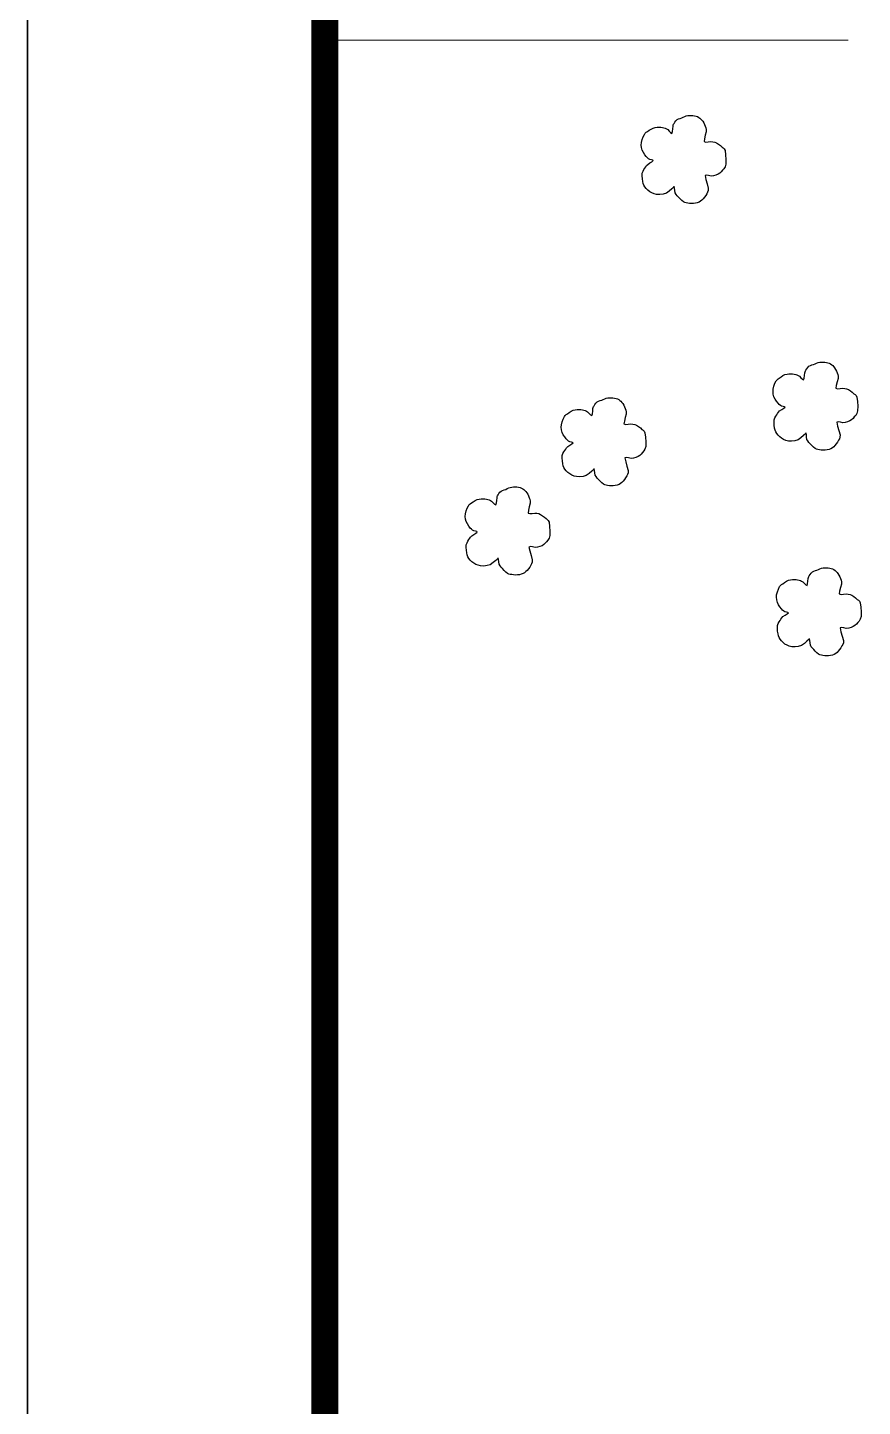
# Model space of a CAD drawing. Header units: millimetres. Extents: x 735053 to 737153, y 7806847 to 7809817.
# Drawn here: x 735053.1 to 735333.9, y 7807840.7 to 7808304.3 of the extents above; entities that cross this region are included whole.
import ezdxf

# ---------------------------------------------------------------- set-up
doc = ezdxf.new("R2010")
doc.units = ezdxf.units.MM
doc.linetypes.add('CONTINUO', pattern=[0])
doc.linetypes.add('LIN0', pattern=[0])
doc.layers.add('MALHA', color=8, linetype='Continuous', lineweight=5)
doc.layers.add('MARGEM', color=7, linetype='CONTINUO')
doc.layers.add('MATO', color=3, linetype='LIN0')

msp = doc.modelspace()

# ---------------------------------------------------------------- linework, layer by layer
at = {"layer": 'MALHA'}
msp.add_lwpolyline([(735153.05, 7808300), (735329.09, 7808300)], dxfattribs=at)
at = {"layer": 'MARGEM', "color": 174, "linetype": 'LIN0'}
msp.add_line((735053.05, 7806846.82, 561.96), (735053.05, 7809816.82, 561.96), dxfattribs=at)
at = {"layer": 'MARGEM', "color": 174, "linetype": 'LIN0', "elevation": 561.96, "flags": 128}
msp.add_lwpolyline([(737153.05, 7806846.82), (737153.05, 7809816.82), (735053.05, 7809816.82), (735053.05, 7806846.82)], close=True, dxfattribs=at)
at = {"layer": 'MARGEM', "color": 174, "linetype": 'LIN0', "const_width": 9.09, "elevation": 561.96, "flags": 128}
msp.add_lwpolyline([(737053.05, 7807181.21), (737053.05, 7809716.82), (735153.05, 7809716.82), (735153.05, 7807181.21)], close=True, dxfattribs=at)
at = {"layer": 'MATO', "linetype": 'CONTINUO'}
for points in [[(735270.46, 7808250.7), (735269.73, 7808250.03), (735268.87, 7808249.26), (735267.91, 7808248.55), (735266.82, 7808248.25), (735265.71, 7808248.13), (735264.65, 7808248.17), (735263.79, 7808248.36), (735263.02, 7808248.67), (735262.34, 7808249.07), (735261.7, 7808249.56), (735261.15, 7808250.1), (735260.7, 7808250.69), (735260.38, 7808251.25), (735260.16, 7808251.86), (735260.02, 7808252.54), (735259.87, 7808253.45), (735259.8, 7808254.38), (735259.83, 7808255.27), (735260.06, 7808255.93), (735260.37, 7808256.5), (735260.72, 7808257), (735260.98, 7808257.45), (735261.28, 7808257.87), (735261.65, 7808258.27), (735262.37, 7808258.74), (735263.04, 7808259.17), (735263.52, 7808259.54), (735263.32, 7808259.69), (735262.88, 7808259.8), (735262.33, 7808259.92), (735261.95, 7808260.15), (735261.56, 7808260.46), (735261.16, 7808260.89), (735260.66, 7808261.52), (735260.18, 7808262.26), (735259.78, 7808263.07), (735259.56, 7808263.9), (735259.48, 7808264.77), (735259.53, 7808265.66), (735259.78, 7808266.64), (735260.13, 7808267.56), (735260.53, 7808268.36), (735260.83, 7808268.78), (735261.17, 7808269.07), (735261.57, 7808269.32), (735262.15, 7808269.75), (735262.8, 7808270.15), (735263.48, 7808270.49), (735264.16, 7808270.66), (735264.84, 7808270.74), (735265.49, 7808270.76), (735266.06, 7808270.73), (735266.6, 7808270.65), (735267.09, 7808270.53), (735267.53, 7808270.39), (735267.94, 7808270.2), (735268.36, 7808269.94), (735268.86, 7808269.39), (735269.34, 7808268.93), (735269.75, 7808268.7), (735269.95, 7808269.34), (735270.07, 7808270.19), (735270.16, 7808271.07), (735270.25, 7808271.46), (735270.36, 7808271.75), (735270.52, 7808272.02), (735270.79, 7808272.47), (735271.14, 7808272.92), (735271.55, 7808273.33), (735272.04, 7808273.56), (735272.56, 7808273.74), (735273.1, 7808273.9), (735273.59, 7808274.14), (735274.09, 7808274.37), (735274.6, 7808274.57), (735275.16, 7808274.67), (735275.73, 7808274.72), (735276.3, 7808274.72), (735276.85, 7808274.69), (735277.39, 7808274.62), (735277.9, 7808274.5), (735278.37, 7808274.31), (735278.81, 7808274.08), (735279.21, 7808273.81), (735279.56, 7808273.51), (735279.88, 7808273.17), (735280.17, 7808272.76), (735280.49, 7808272.25), (735280.78, 7808271.69), (735281.02, 7808271.09), (735281.22, 7808270.55), (735281.34, 7808269.95), (735281.35, 7808269.23), (735281.01, 7808268.05), (735280.7, 7808266.88), (735280.58, 7808265.91), (735281.19, 7808265.74), (735282, 7808265.8), (735282.91, 7808265.95), (735283.58, 7808265.87), (735284.21, 7808265.72), (735284.83, 7808265.49), (735285.48, 7808265.05), (735286.09, 7808264.56), (735286.64, 7808264.05), (735287.06, 7808263.82), (735287.39, 7808263.48), (735287.64, 7808262.9), (735287.85, 7808261.47), (735287.95, 7808259.87), (735287.92, 7808258.34), (735287.65, 7808257.47), (735287.26, 7808256.81), (735286.8, 7808256.29), (735286.37, 7808255.76), (735285.88, 7808255.31), (735285.31, 7808254.93), (735284.57, 7808254.64), (735283.77, 7808254.43), (735282.97, 7808254.31), (735282.11, 7808254.54), (735281.39, 7808254.66), (735280.92, 7808254.49), (735281.17, 7808253.22), (735281.59, 7808251.71), (735282.01, 7808250.22), (735281.98, 7808249.46), (735281.8, 7808248.89), (735281.51, 7808248.41), (735281.15, 7808247.79), (735280.73, 7808247.2), (735280.28, 7808246.67), (735279.86, 7808246.24), (735279.41, 7808245.88), (735278.92, 7808245.59), (735278.31, 7808245.37), (735277.66, 7808245.21), (735276.99, 7808245.12), (735276.33, 7808245.1), (735275.69, 7808245.15), (735275.08, 7808245.23), (735274.58, 7808245.29), (735274.11, 7808245.41), (735273.65, 7808245.64), (735273.09, 7808246.11), (735272.53, 7808246.66), (735272, 7808247.25), (735271.56, 7808247.71), (735271.18, 7808248.18), (735270.88, 7808248.71), (735270.77, 7808249.51), (735270.67, 7808250.28), (735270.54, 7808250.92)], [(735314.79, 7808167.78), (735314.05, 7808167.11), (735313.19, 7808166.35), (735312.23, 7808165.64), (735311.14, 7808165.34), (735310.04, 7808165.22), (735308.98, 7808165.26), (735308.12, 7808165.45), (735307.35, 7808165.75), (735306.66, 7808166.16), (735306.03, 7808166.64), (735305.48, 7808167.19), (735305.02, 7808167.77), (735304.71, 7808168.33), (735304.49, 7808168.94), (735304.34, 7808169.63), (735304.2, 7808170.53), (735304.13, 7808171.47), (735304.16, 7808172.36), (735304.38, 7808173.02), (735304.69, 7808173.58), (735305.04, 7808174.08), (735305.31, 7808174.54), (735305.61, 7808174.96), (735305.98, 7808175.36), (735306.7, 7808175.83), (735307.37, 7808176.26), (735307.85, 7808176.63), (735307.64, 7808176.78), (735307.21, 7808176.89), (735306.66, 7808177.01), (735306.28, 7808177.23), (735305.89, 7808177.55), (735305.49, 7808177.98), (735304.98, 7808178.61), (735304.5, 7808179.34), (735304.1, 7808180.15), (735303.89, 7808180.99), (735303.8, 7808181.85), (735303.85, 7808182.74), (735304.11, 7808183.72), (735304.45, 7808184.65), (735304.85, 7808185.44), (735305.15, 7808185.86), (735305.49, 7808186.16), (735305.9, 7808186.41), (735306.48, 7808186.83), (735307.12, 7808187.23), (735307.81, 7808187.58), (735308.49, 7808187.75), (735309.16, 7808187.83), (735309.81, 7808187.85), (735310.39, 7808187.82), (735310.92, 7808187.74), (735311.41, 7808187.62), (735311.85, 7808187.48), (735312.27, 7808187.28), (735312.68, 7808187.03), (735313.18, 7808186.48), (735313.66, 7808186.01), (735314.07, 7808185.79), (735314.27, 7808186.43), (735314.4, 7808187.28), (735314.49, 7808188.16), (735314.57, 7808188.54), (735314.68, 7808188.84), (735314.84, 7808189.11), (735315.12, 7808189.56), (735315.47, 7808190.01), (735315.88, 7808190.42), (735316.36, 7808190.65), (735316.89, 7808190.83), (735317.42, 7808190.99), (735317.92, 7808191.23), (735318.42, 7808191.46), (735318.93, 7808191.66), (735319.49, 7808191.76), (735320.06, 7808191.81), (735320.63, 7808191.81), (735321.18, 7808191.78), (735321.72, 7808191.7), (735322.23, 7808191.58), (735322.7, 7808191.4), (735323.13, 7808191.17), (735323.53, 7808190.89), (735323.88, 7808190.6), (735324.2, 7808190.25), (735324.5, 7808189.85), (735324.81, 7808189.34), (735325.1, 7808188.78), (735325.35, 7808188.18), (735325.54, 7808187.64), (735325.66, 7808187.03), (735325.68, 7808186.31), (735325.34, 7808185.13), (735325.03, 7808183.97), (735324.91, 7808183), (735325.51, 7808182.83), (735326.33, 7808182.89), (735327.23, 7808183.03), (735327.9, 7808182.96), (735328.54, 7808182.81), (735329.15, 7808182.57), (735329.8, 7808182.14), (735330.42, 7808181.65), (735330.96, 7808181.14), (735331.39, 7808180.91), (735331.72, 7808180.57), (735331.97, 7808179.99), (735332.17, 7808178.55), (735332.27, 7808176.96), (735332.24, 7808175.42), (735331.97, 7808174.55), (735331.59, 7808173.89), (735331.12, 7808173.38), (735330.69, 7808172.85), (735330.2, 7808172.39), (735329.64, 7808172.02), (735328.89, 7808171.72), (735328.1, 7808171.51), (735327.29, 7808171.39), (735326.44, 7808171.62), (735325.72, 7808171.75), (735325.24, 7808171.57), (735325.49, 7808170.3), (735325.92, 7808168.8), (735326.34, 7808167.31), (735326.31, 7808166.55), (735326.13, 7808165.97), (735325.84, 7808165.49), (735325.48, 7808164.88), (735325.06, 7808164.29), (735324.6, 7808163.76), (735324.19, 7808163.33), (735323.74, 7808162.97), (735323.25, 7808162.68), (735322.64, 7808162.45), (735321.99, 7808162.29), (735321.32, 7808162.2), (735320.66, 7808162.19), (735320.01, 7808162.23), (735319.41, 7808162.32), (735318.91, 7808162.38), (735318.44, 7808162.5), (735317.97, 7808162.72), (735317.41, 7808163.2), (735316.85, 7808163.75), (735316.33, 7808164.34), (735315.88, 7808164.8), (735315.51, 7808165.27), (735315.21, 7808165.79), (735315.09, 7808166.59), (735315, 7808167.37), (735314.87, 7808168)], [(735243.54, 7808155.79), (735242.8, 7808155.12), (735241.94, 7808154.35), (735240.98, 7808153.64), (735239.89, 7808153.34), (735238.79, 7808153.23), (735237.73, 7808153.27), (735236.86, 7808153.45), (735236.1, 7808153.76), (735235.41, 7808154.17), (735234.77, 7808154.65), (735234.22, 7808155.19), (735233.77, 7808155.78), (735233.46, 7808156.34), (735233.24, 7808156.95), (735233.09, 7808157.63), (735232.94, 7808158.54), (735232.88, 7808159.47), (735232.91, 7808160.36), (735233.13, 7808161.02), (735233.44, 7808161.59), (735233.79, 7808162.09), (735234.05, 7808162.54), (735234.35, 7808162.96), (735234.73, 7808163.36), (735235.44, 7808163.83), (735236.12, 7808164.27), (735236.6, 7808164.63), (735236.39, 7808164.79), (735235.95, 7808164.89), (735235.41, 7808165.01), (735235.02, 7808165.24), (735234.64, 7808165.56), (735234.23, 7808165.98), (735233.73, 7808166.61), (735233.25, 7808167.35), (735232.85, 7808168.16), (735232.64, 7808168.99), (735232.55, 7808169.86), (735232.6, 7808170.75), (735232.85, 7808171.73), (735233.2, 7808172.65), (735233.6, 7808173.45), (735233.9, 7808173.87), (735234.24, 7808174.17), (735234.65, 7808174.42), (735235.22, 7808174.84), (735235.87, 7808175.24), (735236.55, 7808175.58), (735237.24, 7808175.75), (735237.91, 7808175.84), (735238.56, 7808175.85), (735239.14, 7808175.82), (735239.67, 7808175.75), (735240.16, 7808175.62), (735240.6, 7808175.48), (735241.02, 7808175.29), (735241.43, 7808175.04), (735241.93, 7808174.49), (735242.41, 7808174.02), (735242.82, 7808173.8), (735243.02, 7808174.43), (735243.15, 7808175.29), (735243.23, 7808176.17), (735243.32, 7808176.55), (735243.43, 7808176.84), (735243.59, 7808177.11), (735243.87, 7808177.56), (735244.21, 7808178.02), (735244.63, 7808178.43), (735245.11, 7808178.66), (735245.63, 7808178.83), (735246.17, 7808178.99), (735246.67, 7808179.23), (735247.17, 7808179.47), (735247.68, 7808179.66), (735248.24, 7808179.76), (735248.8, 7808179.81), (735249.37, 7808179.82), (735249.93, 7808179.79), (735250.46, 7808179.71), (735250.98, 7808179.59), (735251.45, 7808179.4), (735251.88, 7808179.17), (735252.28, 7808178.9), (735252.63, 7808178.6), (735252.95, 7808178.26), (735253.25, 7808177.85), (735253.56, 7808177.34), (735253.85, 7808176.78), (735254.09, 7808176.18), (735254.29, 7808175.64), (735254.41, 7808175.04), (735254.43, 7808174.32), (735254.08, 7808173.14), (735253.78, 7808171.98), (735253.66, 7808171.01), (735254.26, 7808170.83), (735255.08, 7808170.89), (735255.98, 7808171.04), (735256.65, 7808170.97), (735257.29, 7808170.82), (735257.9, 7808170.58), (735258.55, 7808170.15), (735259.16, 7808169.65), (735259.71, 7808169.14), (735260.13, 7808168.91), (735260.47, 7808168.57), (735260.72, 7808168), (735260.92, 7808166.56), (735261.02, 7808164.96), (735260.99, 7808163.43), (735260.72, 7808162.56), (735260.33, 7808161.9), (735259.87, 7808161.39), (735259.44, 7808160.85), (735258.95, 7808160.4), (735258.38, 7808160.02), (735257.64, 7808159.73), (735256.85, 7808159.52), (735256.04, 7808159.4), (735255.18, 7808159.63), (735254.46, 7808159.75), (735253.99, 7808159.58), (735254.24, 7808158.31), (735254.66, 7808156.81), (735255.09, 7808155.32), (735255.05, 7808154.55), (735254.87, 7808153.98), (735254.58, 7808153.5), (735254.22, 7808152.88), (735253.8, 7808152.3), (735253.35, 7808151.76), (735252.93, 7808151.33), (735252.49, 7808150.97), (735251.99, 7808150.68), (735251.39, 7808150.46), (735250.74, 7808150.3), (735250.06, 7808150.21), (735249.4, 7808150.2), (735248.76, 7808150.24), (735248.15, 7808150.32), (735247.66, 7808150.38), (735247.19, 7808150.51), (735246.72, 7808150.73), (735246.16, 7808151.2), (735245.6, 7808151.76), (735245.08, 7808152.35), (735244.63, 7808152.8), (735244.26, 7808153.28), (735243.96, 7808153.8), (735243.84, 7808154.6), (735243.75, 7808155.37), (735243.62, 7808156.01)], [(735211.26, 7808125.8), (735210.52, 7808125.13), (735209.66, 7808124.36), (735208.7, 7808123.65), (735207.61, 7808123.35), (735206.51, 7808123.23), (735205.45, 7808123.28), (735204.59, 7808123.46), (735203.82, 7808123.77), (735203.13, 7808124.18), (735202.5, 7808124.66), (735201.95, 7808125.2), (735201.49, 7808125.79), (735201.18, 7808126.35), (735200.96, 7808126.96), (735200.81, 7808127.64), (735200.67, 7808128.55), (735200.6, 7808129.48), (735200.63, 7808130.37), (735200.86, 7808131.03), (735201.16, 7808131.6), (735201.52, 7808132.1), (735201.78, 7808132.55), (735202.08, 7808132.97), (735202.45, 7808133.37), (735203.17, 7808133.84), (735203.84, 7808134.27), (735204.32, 7808134.64), (735204.11, 7808134.8), (735203.68, 7808134.9), (735203.13, 7808135.02), (735202.75, 7808135.25), (735202.36, 7808135.57), (735201.96, 7808135.99), (735201.45, 7808136.62), (735200.98, 7808137.36), (735200.57, 7808138.17), (735200.36, 7808139), (735200.28, 7808139.87), (735200.33, 7808140.76), (735200.58, 7808141.74), (735200.93, 7808142.66), (735201.32, 7808143.46), (735201.63, 7808143.88), (735201.96, 7808144.18), (735202.37, 7808144.43), (735202.95, 7808144.85), (735203.59, 7808145.25), (735204.28, 7808145.59), (735204.96, 7808145.76), (735205.64, 7808145.85), (735206.28, 7808145.86), (735206.86, 7808145.83), (735207.39, 7808145.75), (735207.89, 7808145.63), (735208.32, 7808145.49), (735208.74, 7808145.3), (735209.15, 7808145.05), (735209.66, 7808144.49), (735210.13, 7808144.03), (735210.54, 7808143.81), (735210.74, 7808144.44), (735210.87, 7808145.29), (735210.96, 7808146.17), (735211.05, 7808146.56), (735211.15, 7808146.85), (735211.31, 7808147.12), (735211.59, 7808147.57), (735211.94, 7808148.02), (735212.35, 7808148.43), (735212.83, 7808148.66), (735213.36, 7808148.84), (735213.89, 7808149), (735214.39, 7808149.24), (735214.89, 7808149.47), (735215.4, 7808149.67), (735215.96, 7808149.77), (735216.53, 7808149.82), (735217.1, 7808149.83), (735217.65, 7808149.8), (735218.19, 7808149.72), (735218.7, 7808149.6), (735219.17, 7808149.41), (735219.6, 7808149.18), (735220, 7808148.91), (735220.35, 7808148.61), (735220.67, 7808148.27), (735220.97, 7808147.86), (735221.29, 7808147.35), (735221.57, 7808146.79), (735221.82, 7808146.19), (735222.01, 7808145.65), (735222.13, 7808145.05), (735222.15, 7808144.33), (735221.81, 7808143.15), (735221.5, 7808141.98), (735221.38, 7808141.01), (735221.98, 7808140.84), (735222.8, 7808140.9), (735223.7, 7808141.05), (735224.37, 7808140.97), (735225.01, 7808140.83), (735225.62, 7808140.59), (735226.27, 7808140.15), (735226.89, 7808139.66), (735227.44, 7808139.15), (735227.86, 7808138.92), (735228.19, 7808138.58), (735228.44, 7808138), (735228.65, 7808136.57), (735228.74, 7808134.97), (735228.71, 7808133.44), (735228.44, 7808132.57), (735228.06, 7808131.91), (735227.59, 7808131.39), (735227.16, 7808130.86), (735226.67, 7808130.41), (735226.11, 7808130.03), (735225.36, 7808129.74), (735224.57, 7808129.53), (735223.77, 7808129.41), (735222.91, 7808129.64), (735222.19, 7808129.76), (735221.71, 7808129.59), (735221.96, 7808128.32), (735222.39, 7808126.81), (735222.81, 7808125.32), (735222.78, 7808124.56), (735222.6, 7808123.99), (735222.31, 7808123.51), (735221.95, 7808122.89), (735221.53, 7808122.31), (735221.07, 7808121.77), (735220.66, 7808121.34), (735220.21, 7808120.98), (735219.72, 7808120.69), (735219.11, 7808120.47), (735218.46, 7808120.31), (735217.79, 7808120.22), (735217.13, 7808120.2), (735216.48, 7808120.25), (735215.88, 7808120.33), (735215.38, 7808120.39), (735214.91, 7808120.52), (735214.44, 7808120.74), (735213.88, 7808121.21), (735213.32, 7808121.77), (735212.8, 7808122.35), (735212.36, 7808122.81), (735211.98, 7808123.29), (735211.68, 7808123.81), (735211.56, 7808124.61), (735211.47, 7808125.38), (735211.34, 7808126.02)], [(735315.93, 7808098.63), (735315.2, 7808097.96), (735314.34, 7808097.19), (735313.38, 7808096.48), (735312.29, 7808096.18), (735311.19, 7808096.06), (735310.13, 7808096.1), (735309.26, 7808096.29), (735308.49, 7808096.6), (735307.81, 7808097), (735307.17, 7808097.49), (735306.62, 7808098.03), (735306.17, 7808098.62), (735305.86, 7808099.18), (735305.63, 7808099.79), (735305.49, 7808100.47), (735305.34, 7808101.37), (735305.27, 7808102.31), (735305.3, 7808103.2), (735305.53, 7808103.86), (735305.84, 7808104.43), (735306.19, 7808104.93), (735306.45, 7808105.38), (735306.75, 7808105.8), (735307.12, 7808106.2), (735307.84, 7808106.67), (735308.51, 7808107.1), (735308.99, 7808107.47), (735308.79, 7808107.62), (735308.35, 7808107.73), (735307.8, 7808107.85), (735307.42, 7808108.08), (735307.03, 7808108.39), (735306.63, 7808108.82), (735306.13, 7808109.45), (735305.65, 7808110.19), (735305.25, 7808111), (735305.03, 7808111.83), (735304.95, 7808112.7), (735305, 7808113.59), (735305.25, 7808114.57), (735305.6, 7808115.49), (735306, 7808116.29), (735306.3, 7808116.71), (735306.64, 7808117), (735307.04, 7808117.25), (735307.62, 7808117.67), (735308.27, 7808118.08), (735308.95, 7808118.42), (735309.63, 7808118.59), (735310.31, 7808118.67), (735310.96, 7808118.69), (735311.53, 7808118.66), (735312.07, 7808118.58), (735312.56, 7808118.46), (735313, 7808118.32), (735313.41, 7808118.13), (735313.83, 7808117.87), (735314.33, 7808117.32), (735314.81, 7808116.86), (735315.22, 7808116.63), (735315.42, 7808117.27), (735315.54, 7808118.12), (735315.63, 7808119), (735315.72, 7808119.39), (735315.83, 7808119.68), (735315.99, 7808119.95), (735316.26, 7808120.4), (735316.61, 7808120.85), (735317.02, 7808121.26), (735317.51, 7808121.49), (735318.03, 7808121.67), (735318.57, 7808121.83), (735319.06, 7808122.07), (735319.56, 7808122.3), (735320.07, 7808122.5), (735320.63, 7808122.6), (735321.2, 7808122.65), (735321.77, 7808122.65), (735322.33, 7808122.62), (735322.86, 7808122.55), (735323.37, 7808122.42), (735323.84, 7808122.24), (735324.28, 7808122.01), (735324.68, 7808121.74), (735325.03, 7808121.44), (735325.35, 7808121.1), (735325.64, 7808120.69), (735325.96, 7808120.18), (735326.25, 7808119.62), (735326.49, 7808119.02), (735326.69, 7808118.48), (735326.81, 7808117.88), (735326.82, 7808117.16), (735326.48, 7808115.98), (735326.17, 7808114.81), (735326.05, 7808113.84), (735326.66, 7808113.67), (735327.47, 7808113.73), (735328.38, 7808113.88), (735329.05, 7808113.8), (735329.68, 7808113.65), (735330.3, 7808113.42), (735330.95, 7808112.98), (735331.56, 7808112.49), (735332.11, 7808111.98), (735332.53, 7808111.75), (735332.86, 7808111.41), (735333.11, 7808110.83), (735333.32, 7808109.4), (735333.42, 7808107.8), (735333.39, 7808106.27), (735333.12, 7808105.4), (735332.73, 7808104.74), (735332.27, 7808104.22), (735331.84, 7808103.69), (735331.35, 7808103.24), (735330.78, 7808102.86), (735330.04, 7808102.57), (735329.24, 7808102.36), (735328.44, 7808102.24), (735327.58, 7808102.47), (735326.86, 7808102.59), (735326.39, 7808102.42), (735326.64, 7808101.15), (735327.06, 7808099.64), (735327.48, 7808098.15), (735327.45, 7808097.39), (735327.27, 7808096.81), (735326.98, 7808096.34), (735326.62, 7808095.72), (735326.2, 7808095.13), (735325.75, 7808094.6), (735325.33, 7808094.17), (735324.88, 7808093.81), (735324.39, 7808093.52), (735323.78, 7808093.29), (735323.13, 7808093.14), (735322.46, 7808093.05), (735321.8, 7808093.03), (735321.16, 7808093.08), (735320.55, 7808093.16), (735320.05, 7808093.22), (735319.58, 7808093.34), (735319.12, 7808093.57), (735318.56, 7808094.04), (735318, 7808094.59), (735317.47, 7808095.18), (735317.03, 7808095.64), (735316.65, 7808096.11), (735316.35, 7808096.64), (735316.24, 7808097.44), (735316.14, 7808098.21), (735316.01, 7808098.85)]]:
    msp.add_lwpolyline(points, dxfattribs=at)

doc.saveas('drawing.dxf')
